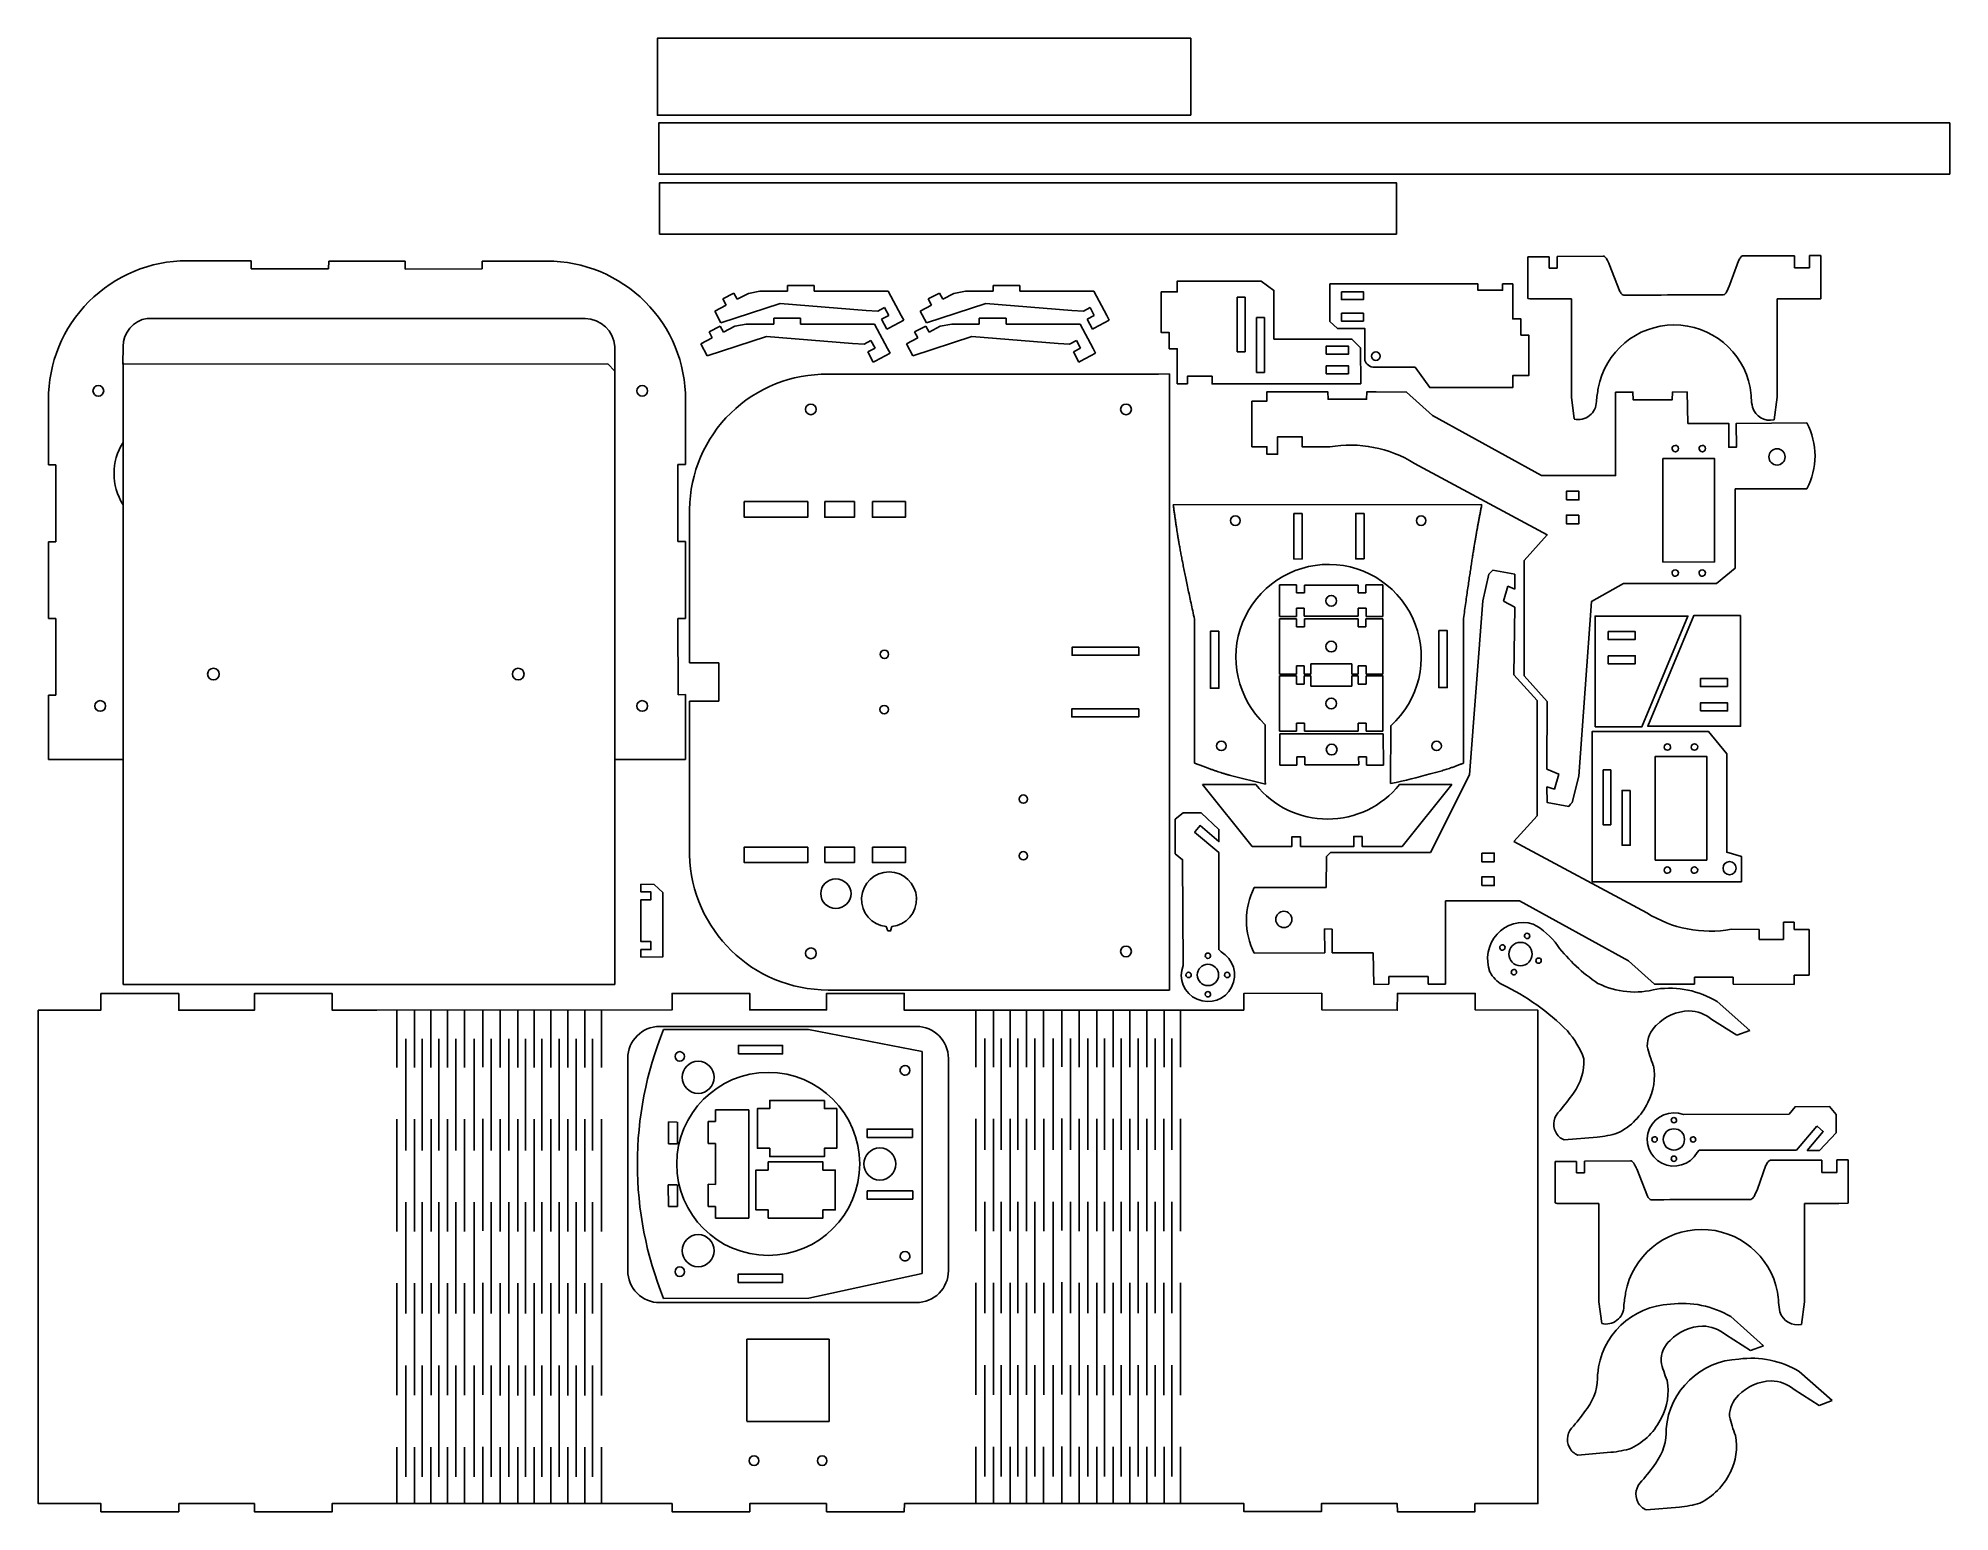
# Model space of a CAD drawing. Header units: millimetres. Extents: x 6 to 751, y -497 to 77.
import ezdxf

# ---------------------------------------------------------------- set-up
doc = ezdxf.new("R2010")
doc.units = ezdxf.units.MM
doc.layers.get('0').update_dxf_attribs({"linetype": 'CONTINUOUS'})

msp = doc.modelspace()

# ---------------------------------------------------------------- linework, layer by layer
for p, q in [((690.14, -12.1), (690.14, -7.32)), ((695.94, -7.21), (695.94, -12.1)), ((700.33, -7.21), (695.94, -7.21)), ((700.33, -24.1), (700.33, -7.21)), ((63.58, -9.28), (88.48, -9.26)), ((63.58, -9.45), (63.58, -9.46)), ((88.48, -9.26), (88.48, -12.49)), ((118.72, -12.49), (88.48, -12.49)), ((118.77, -9.45), (118.72, -12.49)), ((148.6, -9.45), (118.77, -9.45)), ((148.6, -12.5), (148.6, -9.45)), ((178.58, -12.45), (148.6, -12.5)), ((203.8, -9.39), (178.58, -9.38)), ((178.58, -9.38), (178.58, -9.45)), ((178.58, -9.45), (178.58, -12.45)), ((586.12, -7.78), (586.12, -23.97)), ((594.52, -7.78), (586.12, -7.78)), ((594.52, -12.18), (594.52, -7.78)), ((597.59, -12.18), (594.52, -12.18)), ((615.53, -7.5), (597.59, -7.64)), ((597.59, -7.64), (597.59, -12.18)), ((617.9, -10.67), (622.07, -21.28)), ((668.32, -9.27), (664.94, -18.57)), ((695.94, -12.1), (690.14, -12.1)), ((272.36, -24.18), (276.73, -21.91)), ((276.73, -21.91), (277.97, -24.31)), ((277.97, -24.31), (282.36, -22.02)), ((282.36, -22.02), (286.84, -21.13)), ((286.84, -21.13), (297.57, -21.13)), ((297.57, -21.13), (297.57, -18.9)), ((297.57, -18.9), (308.05, -18.9)), ((308.05, -18.9), (308.05, -21.13)), ((336.89, -21.13), (341.9, -30.62)), ((352.49, -24.18), (356.85, -21.91)), ((356.85, -21.91), (358.1, -24.31)), ((358.1, -24.31), (362.49, -22.02)), ((362.49, -22.02), (366.96, -21.13)), ((366.96, -21.13), (377.7, -21.13)), ((377.7, -18.9), (388.18, -18.9)), ((377.7, -21.13), (377.7, -18.9)), ((388.18, -18.9), (388.18, -21.13)), ((417.02, -21.13), (422.02, -30.62)), ((664.03, -20.74), (663.66, -21.42)), ((664.03, -20.74), (663.66, -21.42)), ((664.94, -18.57), (664.03, -20.74)), ((269.21, -28.87), (273.63, -26.57)), ((271.61, -33.48), (269.21, -28.87)), ((294.72, -25.94), (271.61, -33.48)), ((273.63, -26.57), (272.36, -24.18)), ((328.31, -28.72), (294.72, -25.94)), ((332.78, -28.94), (328.31, -28.72)), ((335.47, -27.53), (332.78, -28.94)), ((335.47, -27.53), (337.05, -30.57)), ((349.33, -28.87), (353.75, -26.57)), ((351.74, -33.48), (349.33, -28.87)), ((374.84, -25.94), (351.74, -33.48)), ((353.75, -26.57), (352.49, -24.18)), ((408.43, -28.72), (374.84, -25.94)), ((412.91, -28.94), (408.43, -28.72)), ((415.6, -27.53), (412.91, -28.94)), ((415.6, -27.53), (417.18, -30.57)), ((472.89, -23.45), (472.89, -44.81)), ((475.96, -23.45), (472.89, -23.45)), ((475.96, -44.81), (475.96, -23.45)), ((586.12, -23.97), (586.91, -24.11)), ((586.91, -24.11), (603.14, -24.11)), ((603.14, -24.11), (603.14, -62.5)), ((683.31, -24.11), (700.33, -24.1)), ((683.31, -62.5), (683.31, -24.11)), ((48.04, -31.74), (218.68, -31.84)), ((267.02, -37), (271.38, -34.73)), ((268.28, -39.39), (267.02, -37)), ((271.38, -34.73), (272.63, -37.13)), ((272.63, -37.13), (277.02, -34.84)), ((277.02, -34.84), (281.5, -33.95)), ((281.5, -33.95), (292.23, -33.95)), ((292.23, -31.72), (302.71, -31.72)), ((292.23, -33.95), (292.23, -31.72)), ((302.71, -31.72), (302.71, -33.95)), ((331.55, -33.95), (336.56, -43.44)), ((337.05, -30.57), (334.29, -32.01)), ((334.29, -32.01), (336.35, -35.97)), ((336.35, -35.97), (337.05, -35.58)), ((342.89, -32.5), (337.05, -35.58)), ((341.9, -30.62), (342.89, -32.5)), ((347.15, -37), (351.51, -34.73)), ((348.41, -39.39), (347.15, -37)), ((351.51, -34.73), (352.76, -37.13)), ((352.76, -37.13), (357.15, -34.84)), ((357.15, -34.84), (361.62, -33.95)), ((361.62, -33.95), (372.36, -33.95)), ((372.36, -33.95), (372.36, -31.72)), ((372.36, -31.72), (382.84, -31.72)), ((382.84, -31.72), (382.84, -33.95)), ((411.68, -33.95), (416.68, -43.44)), ((417.18, -30.57), (414.42, -32.01)), ((414.42, -32.01), (416.48, -35.97)), ((416.48, -35.97), (417.18, -35.58)), ((423.02, -32.5), (417.18, -35.58)), ((422.02, -30.62), (423.02, -32.5)), ((38.61, -42.73), (38.58, -49.57)), ((230.34, -49.57), (230.34, -42.73)), ((263.86, -41.69), (268.28, -39.39)), ((266.27, -46.3), (263.86, -41.69)), ((289.38, -38.76), (266.27, -46.3)), ((322.97, -41.54), (289.38, -38.76)), ((327.44, -41.76), (322.97, -41.54)), ((330.13, -40.35), (327.44, -41.76)), ((331.71, -43.39), (328.95, -44.83)), ((330.13, -40.35), (331.71, -43.39)), ((336.56, -43.44), (337.55, -45.32)), ((343.99, -41.69), (348.41, -39.39)), ((346.39, -46.3), (343.99, -41.69)), ((369.5, -38.76), (346.39, -46.3)), ((403.09, -41.54), (369.5, -38.76)), ((407.57, -41.76), (403.09, -41.54)), ((410.26, -40.35), (407.57, -41.76)), ((411.84, -43.39), (409.07, -44.83)), ((410.26, -40.35), (411.84, -43.39)), ((416.68, -43.44), (417.67, -45.32)), ((227.63, -49.43), (38.58, -49.57)), ((38.61, -80.09), (38.61, -49.01)), ((230.32, -52.3), (227.63, -49.43)), ((230.34, -49.57), (230.34, -203.61)), ((328.95, -44.83), (331.01, -48.79)), ((331.01, -48.79), (331.71, -48.4)), ((337.55, -45.32), (331.71, -48.4)), ((409.07, -44.83), (411.14, -48.79)), ((411.14, -48.79), (411.84, -48.4)), ((417.67, -45.32), (411.84, -48.4)), ((472.89, -44.81), (475.96, -44.81)), ((446.43, -53.42), (446.43, -293.45)), ((9.5, -63.54), (9.5, -88.86)), ((257.89, -88.74), (257.89, -63.54)), ((603.14, -62.5), (604.27, -70.96)), ((682.18, -71.32), (683.31, -62.5)), ((38.61, -80.09), (38.61, -104.36)), ((9.5, -88.86), (12.46, -88.86)), ((12.46, -88.86), (12.43, -118.79)), ((254.84, -118.68), (254.89, -88.74)), ((254.89, -88.74), (257.89, -88.74)), ((568.22, -104.31), (447.95, -104.47)), ((38.61, -203.61), (38.61, -104.36)), ((259.42, -106.2), (259.42, -166.03)), ((12.43, -118.79), (9.5, -118.79)), ((9.5, -118.79), (9.5, -148.68)), ((257.89, -118.68), (254.84, -118.68)), ((257.89, -148.68), (257.89, -118.68)), ((446.43, -128.57), (446.43, -128.57)), ((571.03, -131.46), (568.69, -141.81)), ((572.53, -129.9), (571.03, -131.46)), ((581.11, -131.5), (572.53, -129.9)), ((581.11, -137.3), (581.11, -131.5)), ((495.98, -135.6), (489.38, -135.6)), ((489.38, -135.6), (489.38, -147.97)), ((495.98, -138.71), (495.98, -135.6)), ((499.07, -138.71), (495.98, -138.71)), ((519.99, -135.7), (499.07, -135.7)), ((499.07, -135.7), (499.07, -138.71)), ((519.99, -138.71), (519.99, -135.7)), ((523.08, -138.71), (519.99, -138.71)), ((529.68, -135.6), (523.08, -135.6)), ((523.08, -135.6), (523.08, -138.71)), ((529.7, -147.93), (529.68, -135.6)), ((576.72, -142.01), (578.39, -136.16)), ((578.39, -136.16), (581.11, -137.3)), ((9.5, -148.68), (12.43, -148.68)), ((12.43, -148.68), (12.45, -178.59)), ((254.92, -178.46), (254.9, -148.68)), ((254.9, -148.68), (257.89, -148.68)), ((456.22, -148.97), (456.22, -205.06)), ((489.34, -147.9), (495.95, -147.9)), ((495.98, -148.88), (489.38, -148.88)), ((489.38, -148.88), (489.38, -170.44)), ((495.95, -147.9), (495.95, -144.63)), ((495.95, -144.63), (499.03, -144.63)), ((495.98, -151.94), (495.98, -148.88)), ((499.03, -144.63), (499.03, -147.8)), ((499.03, -147.8), (520.07, -147.8)), ((519.99, -148.88), (499.07, -148.88)), ((499.07, -148.88), (499.07, -151.94)), ((519.99, -151.94), (519.99, -148.88)), ((520.07, -147.8), (520.02, -144.63)), ((520.02, -144.63), (523.11, -144.63)), ((529.68, -148.88), (523.08, -148.88)), ((523.08, -148.88), (523.08, -151.94)), ((523.11, -144.63), (523.11, -147.9)), ((523.11, -147.9), (529.7, -147.93)), ((529.7, -170.44), (529.68, -148.88)), ((561.08, -148.73), (561.08, -205.06)), ((568.69, -141.81), (563.45, -209.68)), ((581.11, -144.27), (576.72, -142.01)), ((580.76, -170.63), (581.11, -144.27)), ((499.07, -151.94), (495.98, -151.94)), ((523.08, -151.94), (519.99, -151.94)), ((446.43, -157.79), (446.43, -157.82)), ((259.42, -166.03), (260.93, -166.03)), ((260.93, -166.03), (270.79, -166.03)), ((270.79, -166.03), (270.79, -166.59)), ((270.79, -166.59), (270.79, -180.49)), ((489.34, -170.44), (495.94, -170.44)), ((495.96, -171.06), (489.38, -171.06)), ((489.38, -171.06), (489.39, -192.63)), ((495.94, -170.44), (495.94, -167.19)), ((495.94, -167.19), (499.03, -167.19)), ((495.96, -174.31), (495.96, -171.06)), ((501.52, -171.06), (499.01, -171.06)), ((499.01, -171.06), (499.05, -174.31)), ((499.03, -167.19), (499.03, -170.44)), ((499.03, -170.44), (501.52, -170.44)), ((501.52, -170.44), (501.52, -166.44)), ((501.52, -166.44), (517.55, -166.44)), ((501.52, -175.07), (501.52, -171.06)), ((517.55, -166.44), (517.55, -170.44)), ((517.55, -170.44), (520.07, -170.44)), ((520.04, -171.06), (517.55, -171.06)), ((517.55, -171.06), (517.55, -175.07)), ((520.07, -170.44), (520.02, -167.19)), ((520.02, -167.19), (523.11, -167.19)), ((520.04, -174.31), (520.04, -171.06)), ((523.11, -167.19), (523.11, -170.44)), ((523.11, -170.44), (529.7, -170.44)), ((529.73, -171.06), (523.13, -171.06)), ((523.13, -171.06), (523.13, -174.31)), ((529.7, -192.63), (529.7, -171.06)), ((589.77, -180.65), (580.76, -170.63)), ((12.45, -178.59), (9.5, -178.61)), ((9.5, -178.61), (9.5, -203.61)), ((257.89, -178.39), (254.92, -178.46)), ((257.89, -203.61), (257.89, -178.39)), ((499.05, -174.31), (495.96, -174.31)), ((517.55, -175.07), (501.52, -175.07)), ((523.13, -174.31), (520.04, -174.31)), ((259.42, -180.92), (259.42, -240.84)), ((260.93, -180.92), (259.42, -180.92)), ((270.79, -180.92), (260.93, -180.92)), ((270.79, -180.49), (270.79, -180.92)), ((589.77, -225.57), (589.77, -180.65)), ((446.43, -187), (446.43, -187)), ((489.39, -192.63), (496, -192.63)), ((529.84, -193.62), (489.54, -193.62)), ((489.54, -193.62), (489.54, -205.93)), ((496, -192.63), (496, -189.56)), ((496, -189.56), (499.08, -189.56)), ((499.08, -189.56), (499.08, -192.63)), ((499.08, -192.63), (520.01, -192.63)), ((520.01, -192.63), (520.01, -189.56)), ((520.01, -189.56), (523.1, -189.56)), ((523.1, -189.56), (523.1, -192.63)), ((523.1, -192.63), (529.7, -192.63)), ((529.86, -205.9), (529.84, -193.62)), ((532.75, -190.38), (532.58, -213.07)), ((9.5, -203.61), (38.61, -203.61)), ((38.61, -203.58), (38.61, -291.33)), ((230.32, -291.33), (230.32, -203.58)), ((230.34, -203.61), (257.89, -203.61)), ((489.5, -205.87), (496.1, -205.87)), ((496.1, -205.87), (496.1, -202.6)), ((496.1, -202.6), (499.19, -202.6)), ((499.19, -202.6), (499.19, -205.77)), ((499.19, -205.77), (520.23, -205.77)), ((520.23, -205.77), (520.18, -202.6)), ((520.18, -202.6), (523.27, -202.6)), ((523.27, -202.6), (523.27, -205.87)), ((523.27, -205.87), (529.86, -205.9)), ((470.33, -209.89), (483.85, -213.25)), ((563.45, -209.68), (548.2, -239.91)), ((446.43, -216.15), (446.43, -216.22)), ((580.72, -235.58), (589.77, -225.57)), ((632.5, -263.44), (580.72, -235.58)), ((507.63, -241.51), (507.6, -253.52)), ((509.19, -239.91), (507.63, -241.51)), ((548.2, -239.91), (509.19, -239.91)), ((568.19, -243.53), (568.33, -243.53)), ((347.38, -258.03), (347.38, -258.03)), ((507.6, -253.52), (479.55, -253.54)), ((554.09, -291.2), (554.06, -258.7)), ((554.06, -258.7), (573.14, -258.7)), ((573.14, -258.7), (582.91, -258.7)), ((582.91, -258.7), (625.4, -282.12)), ((689.95, -267.04), (685.86, -267.04)), ((685.86, -267.04), (685.86, -273.81)), ((689.95, -269.97), (689.95, -267.04)), ((507.01, -279.04), (506.97, -269.73)), ((506.97, -269.73), (509.96, -269.75)), ((509.96, -269.75), (509.96, -279.04)), ((676.28, -269.91), (665.49, -269.86)), ((676.28, -273.81), (676.28, -269.91)), ((685.86, -273.81), (676.28, -273.81)), ((695.79, -269.97), (689.95, -269.97)), ((695.79, -287.67), (695.79, -269.97)), ((479.55, -279.19), (507.01, -279.04)), ((509.96, -279.04), (525.85, -279.04)), ((525.85, -279.04), (526.17, -291.31)), ((625.4, -282.12), (635.54, -291.23)), ((531.94, -291.27), (532.01, -288.27)), ((532.01, -288.27), (547.28, -288.27)), ((547.28, -288.27), (547.32, -291.28)), ((651.07, -291.3), (651.12, -288.47)), ((651.12, -288.47), (666.16, -288.47)), ((666.16, -288.47), (666.18, -291.29)), ((689.95, -287.71), (695.79, -287.67)), ((689.95, -291.4), (689.95, -287.71)), ((38.61, -291.33), (230.32, -291.33)), ((313.4, -293.52), (446.43, -293.52)), ((446.43, -293.52), (446.43, -293.45)), ((526.17, -291.31), (531.94, -291.27)), ((547.32, -291.28), (554.09, -291.2)), ((635.54, -291.23), (651.07, -291.3)), ((659.94, -297.97), (672.73, -309.3)), ((666.18, -291.29), (689.95, -291.4)), ((145.31, -301.57), (145.31, -323.68)), ((152.18, -301.57), (152.18, -323.68)), ((158.62, -301.57), (158.62, -323.68)), ((165.07, -301.57), (165.07, -323.68)), ((171.73, -301.57), (171.73, -323.68)), ((178.85, -301.48), (178.85, -323.6)), ((185.57, -301.58), (185.57, -323.7)), ((192.44, -301.58), (192.44, -323.7)), ((198.89, -301.58), (198.89, -323.7)), ((205.33, -301.58), (205.33, -323.7)), ((211.99, -301.58), (211.99, -323.7)), ((218.65, -301.58), (218.65, -323.7)), ((225.1, -301.58), (225.1, -323.7)), ((371.02, -301.42), (371.02, -323.54)), ((377.89, -301.42), (377.89, -323.54)), ((384.34, -301.42), (384.34, -323.54)), ((390.78, -301.42), (390.78, -323.54)), ((397.44, -301.42), (397.44, -323.54)), ((404.57, -301.34), (404.57, -323.45)), ((411.28, -301.44), (411.28, -323.55)), ((418.15, -301.44), (418.15, -323.55)), ((424.6, -301.44), (424.6, -323.55)), ((431.04, -301.44), (431.04, -323.55)), ((437.7, -301.44), (437.7, -323.55)), ((444.36, -301.44), (444.36, -323.55)), ((450.81, -301.44), (450.81, -323.55)), ((657.88, -304.95), (667.66, -311.18)), ((148.77, -312.59), (148.77, -356.01)), ((155.21, -312.59), (155.21, -356.01)), ((161.65, -312.59), (161.65, -356.01)), ((168.3, -312.59), (168.3, -356.01)), ((175.42, -312.59), (175.42, -356.01)), ((182.13, -312.59), (182.13, -356.01)), ((189, -312.59), (189, -356.01)), ((195.44, -312.59), (195.44, -356.01)), ((201.88, -312.59), (201.88, -356.01)), ((208.54, -312.59), (208.54, -356.01)), ((215.19, -312.59), (215.19, -356.01)), ((221.63, -312.59), (221.63, -356.01)), ((247.78, -307.74), (347.86, -307.74)), ((249.3, -308.88), (305.82, -308.96)), ((305.82, -308.96), (350.05, -317.51)), ((374.48, -312.44), (374.48, -355.86)), ((380.92, -312.44), (380.92, -355.86)), ((387.36, -312.44), (387.36, -355.86)), ((394.02, -312.44), (394.02, -355.86)), ((401.14, -312.44), (401.14, -355.86)), ((407.85, -312.44), (407.85, -355.86)), ((414.71, -312.44), (414.71, -355.86)), ((421.15, -312.44), (421.15, -355.86)), ((427.59, -312.44), (427.59, -355.86)), ((434.25, -312.44), (434.25, -355.86)), ((440.9, -312.44), (440.9, -355.86)), ((447.34, -312.44), (447.34, -355.86)), ((667.66, -311.18), (672.73, -309.3)), ((235.35, -402.93), (235.35, -320.21)), ((350.05, -317.51), (350.1, -403.49)), ((360.3, -320.21), (360.3, -402.93)), ((269.53, -344.73), (269.53, -340.21)), ((282.46, -340.22), (282.46, -382.46)), ((145.33, -343.87), (145.33, -387.6)), ((152.2, -343.87), (152.2, -387.6)), ((158.64, -343.87), (158.64, -387.6)), ((165.08, -343.87), (165.08, -387.6)), ((171.74, -343.87), (171.74, -387.6)), ((178.86, -343.7), (178.86, -387.43)), ((185.57, -343.9), (185.57, -387.63)), ((192.44, -343.9), (192.44, -387.63)), ((198.88, -343.9), (198.88, -387.63)), ((205.32, -343.9), (205.32, -387.63)), ((211.97, -343.9), (211.97, -387.63)), ((218.63, -343.9), (218.63, -387.63)), ((225.07, -343.9), (225.07, -387.63)), ((251.22, -353.41), (251.23, -344.96)), ((251.23, -344.96), (254.65, -344.97)), ((254.73, -353.44), (254.73, -344.97)), ((266.66, -353.31), (266.66, -344.74)), ((371.05, -343.73), (371.05, -387.46)), ((377.92, -343.73), (377.92, -387.46)), ((384.36, -343.73), (384.36, -387.46)), ((390.8, -343.73), (390.8, -387.46)), ((397.45, -343.73), (397.45, -387.46)), ((404.57, -343.56), (404.57, -387.29)), ((411.28, -343.76), (411.28, -387.49)), ((418.15, -343.76), (418.15, -387.49)), ((424.59, -343.76), (424.59, -387.49)), ((431.03, -343.76), (431.03, -387.49)), ((437.68, -343.76), (437.68, -387.49)), ((444.34, -343.76), (444.34, -387.49)), ((450.78, -343.76), (450.78, -387.49)), ((254.73, -353.44), (251.22, -353.41)), ((269.53, -353.34), (266.66, -353.31)), ((269.53, -361.31), (269.53, -353.34)), ((600.32, -351.94), (613.19, -350.84)), ((269.53, -369.28), (269.53, -361.31)), ((605.2, -360.34), (596.81, -360.34)), ((596.81, -360.34), (596.81, -376.53)), ((605.2, -364.73), (605.2, -360.34)), ((608.27, -364.73), (605.2, -364.73)), ((626.21, -360.06), (608.27, -360.2)), ((608.27, -360.2), (608.27, -364.73)), ((628.59, -363.22), (632.76, -373.84)), ((679, -361.83), (675.63, -371.13)), ((700.82, -364.66), (700.82, -359.87)), ((706.63, -364.66), (700.82, -364.66)), ((711.01, -359.77), (706.63, -359.77)), ((706.63, -359.77), (706.63, -364.66)), ((711.01, -376.66), (711.01, -359.77)), ((251.15, -377.86), (251.14, -369.41)), ((251.14, -369.41), (254.55, -369.44)), ((254.67, -377.84), (254.67, -369.44)), ((266.66, -377.93), (266.66, -369.25)), ((266.66, -369.25), (269.53, -369.28)), ((675.63, -371.13), (674.71, -373.3)), ((148.77, -376.21), (148.77, -419.63)), ((155.21, -376.21), (155.21, -419.63)), ((161.65, -376.21), (161.65, -419.63)), ((168.3, -376.21), (168.3, -419.63)), ((175.42, -376.21), (175.42, -419.63)), ((182.13, -376.21), (182.13, -419.63)), ((189, -376.21), (189, -419.63)), ((195.44, -376.21), (195.44, -419.63)), ((201.88, -376.21), (201.88, -419.63)), ((208.54, -376.21), (208.54, -419.63)), ((215.19, -376.21), (215.19, -419.63)), ((221.63, -376.21), (221.63, -419.63)), ((254.67, -377.84), (251.15, -377.86)), ((269.53, -382.44), (269.53, -377.92)), ((374.48, -376.06), (374.48, -419.48)), ((380.92, -376.06), (380.92, -419.48)), ((387.36, -376.06), (387.36, -419.48)), ((394.02, -376.06), (394.02, -419.48)), ((401.14, -376.06), (401.14, -419.48)), ((407.85, -376.06), (407.85, -419.48)), ((414.71, -376.06), (414.71, -419.48)), ((421.15, -376.06), (421.15, -419.48)), ((427.59, -376.06), (427.59, -419.48)), ((434.25, -376.06), (434.25, -419.48)), ((440.9, -376.06), (440.9, -419.48)), ((447.34, -376.06), (447.34, -419.48)), ((596.81, -376.53), (597.6, -376.67)), ((597.6, -376.67), (613.82, -376.67)), ((613.82, -376.67), (613.82, -415.06)), ((674.71, -373.3), (674.35, -373.98)), ((674.71, -373.3), (674.35, -373.98)), ((693.99, -376.67), (707.41, -376.67)), ((693.99, -415.06), (693.99, -376.67)), ((693.99, -376.67), (707.41, -376.67)), ((707.41, -376.67), (711.01, -376.66)), ((707.41, -376.67), (711.01, -376.66)), ((145.33, -407.75), (145.33, -451.48)), ((152.2, -407.75), (152.2, -451.48)), ((158.64, -407.75), (158.64, -451.48)), ((165.08, -407.75), (165.08, -451.48)), ((171.74, -407.75), (171.74, -451.48)), ((178.86, -407.59), (178.86, -451.32)), ((185.57, -407.78), (185.57, -451.51)), ((192.44, -407.78), (192.44, -451.51)), ((198.88, -407.78), (198.88, -451.51)), ((205.32, -407.78), (205.32, -451.51)), ((211.97, -407.78), (211.97, -451.51)), ((218.63, -407.78), (218.63, -451.51)), ((225.07, -407.78), (225.07, -451.51)), ((350.13, -404), (305.97, -413.67)), ((350.13, -403.52), (350.13, -404)), ((371.05, -407.61), (371.05, -451.34)), ((377.92, -407.61), (377.92, -451.34)), ((384.36, -407.61), (384.36, -451.34)), ((390.8, -407.61), (390.8, -451.34)), ((397.45, -407.61), (397.45, -451.34)), ((404.57, -407.44), (404.57, -451.17)), ((411.28, -407.64), (411.28, -451.37)), ((418.15, -407.64), (418.15, -451.37)), ((424.59, -407.64), (424.59, -451.37)), ((431.03, -407.64), (431.03, -451.37)), ((437.68, -407.64), (437.68, -451.37)), ((444.34, -407.64), (444.34, -451.37)), ((450.78, -407.64), (450.78, -451.37)), ((347.86, -415.33), (247.78, -415.33)), ((305.97, -413.67), (249.3, -413.74)), ((613.82, -415.06), (614.95, -423.52)), ((692.86, -423.88), (693.99, -415.06)), ((665.28, -420.83), (678.07, -432.16)), ((281.79, -429.56), (313.84, -429.56)), ((281.79, -461.61), (281.79, -429.56)), ((313.85, -429.6), (313.85, -461.65)), ((663.22, -427.82), (673, -434.04)), ((673, -434.04), (678.07, -432.16)), ((148.77, -439.85), (148.77, -483.27)), ((155.21, -439.85), (155.21, -483.27)), ((161.65, -439.85), (161.65, -483.27)), ((168.3, -439.85), (168.3, -483.27)), ((175.42, -439.85), (175.42, -483.27)), ((182.13, -439.85), (182.13, -483.27)), ((189, -439.85), (189, -483.27)), ((195.44, -439.85), (195.44, -483.27)), ((201.88, -439.85), (201.88, -483.27)), ((208.54, -439.85), (208.54, -483.27)), ((215.19, -439.85), (215.19, -483.27)), ((221.63, -439.85), (221.63, -483.27)), ((374.48, -439.71), (374.48, -483.12)), ((380.92, -439.71), (380.92, -483.12)), ((387.36, -439.71), (387.36, -483.12)), ((394.02, -439.71), (394.02, -483.12)), ((401.14, -439.71), (401.14, -483.12)), ((407.85, -439.71), (407.85, -483.12)), ((414.71, -439.71), (414.71, -483.12)), ((421.15, -439.71), (421.15, -483.12)), ((427.59, -439.71), (427.59, -483.12)), ((434.25, -439.71), (434.25, -483.12)), ((440.9, -439.71), (440.9, -483.12)), ((447.34, -439.71), (447.34, -483.12)), ((691.99, -442.19), (704.78, -453.53)), ((689.93, -449.18), (699.71, -455.41)), ((699.71, -455.41), (704.78, -453.53)), ((313.85, -461.65), (281.8, -461.65)), ((145.31, -471.67), (145.31, -493.78)), ((152.18, -471.67), (152.18, -493.78)), ((158.62, -471.67), (158.62, -493.78)), ((165.07, -471.67), (165.07, -493.78)), ((171.73, -471.67), (171.73, -493.78)), ((178.85, -471.58), (178.85, -493.7)), ((185.57, -471.68), (185.57, -493.8)), ((192.44, -471.68), (192.44, -493.8)), ((198.89, -471.68), (198.89, -493.8)), ((205.33, -471.68), (205.33, -493.8)), ((211.99, -471.68), (211.99, -493.8)), ((218.65, -471.68), (218.65, -493.8)), ((225.1, -471.68), (225.1, -493.8)), ((371.02, -471.52), (371.02, -493.64)), ((377.89, -471.52), (377.89, -493.64)), ((384.34, -471.52), (384.34, -493.64)), ((390.78, -471.52), (390.78, -493.64)), ((397.44, -471.52), (397.44, -493.64)), ((404.57, -471.44), (404.57, -493.56)), ((411.28, -471.54), (411.28, -493.65)), ((418.15, -471.54), (418.15, -493.65)), ((424.6, -471.54), (424.6, -493.65)), ((431.04, -471.54), (431.04, -493.65)), ((437.7, -471.54), (437.7, -493.65)), ((444.36, -471.54), (444.36, -493.65)), ((450.81, -471.54), (450.81, -493.65)), ((605.66, -474.8), (618.53, -473.7)), ((632.37, -496.17), (645.24, -495.07))]:
    msp.add_line(p, q)
for points in [[(454.77, 47.44), (246.89, 47.44), (246.89, 77.44), (454.77, 77.44)], [(750.63, 24.41), (247.42, 24.41), (247.42, 44.41), (750.63, 44.41)], [(534.96, 1.14), (247.73, 1.14), (247.73, 21.14), (534.96, 21.14)], [(449.54, -57.21), (449.54, -43.57), (446.38, -43.57), (446.38, -37.25), (443.31, -37.25), (443.31, -21.46), (449.54, -21.46), (449.54, -17.24), (482.2, -17.24), (487.2, -20.82), (487.2, -39.79), (517.63, -39.79), (520.95, -43.27), (521.02, -57.25), (463.1, -57.29), (463.1, -54.28), (453.5, -54.28), (453.5, -57.21)], [(513.49, -21.39), (522.11, -21.39), (522.11, -24.44), (513.49, -24.44)], [(513.52, -29.76), (522.11, -29.76), (522.11, -32.81), (513.52, -32.81)], [(483.51, -31.42), (483.51, -52.79), (480.44, -52.79), (480.44, -31.42)], [(507.56, -45.64), (516.32, -45.64), (516.32, -42.59), (507.56, -42.59)], [(516.32, -53.31), (507.6, -53.31), (507.6, -50.26), (516.32, -50.26)], [(638.74, -86.32), (638.74, -126.69), (658.88, -126.7), (658.88, -86.32)], [(280.73, -103.17), (305.52, -103.17), (305.52, -109.24), (280.73, -109.24)], [(312.1, -103.17), (323.67, -103.17), (323.67, -109.24), (312.1, -109.24)], [(330.72, -103.17), (343.54, -103.17), (343.54, -109.24), (330.72, -109.24)], [(601.18, -102.48), (601.18, -99.11), (606.09, -99.11), (606.09, -102.48)], [(498.21, -107.8), (498.21, -125.5), (494.97, -125.53), (494.97, -107.8)], [(522.31, -107.73), (522.31, -125.44), (519.07, -125.47), (519.07, -107.73)], [(606.09, -108.41), (601.18, -108.41), (601.18, -111.77), (606.09, -111.77)], [(612.36, -190.88), (612.36, -147.77), (648.58, -147.77), (630.63, -190.88)], [(669.09, -147.61), (669.09, -190.73), (632.94, -190.73), (650.82, -147.61)], [(465.76, -153.66), (462.45, -153.66), (462.45, -175.93), (465.76, -175.93)], [(551.43, -153.41), (551.43, -175.67), (554.74, -175.67), (554.74, -153.41)], [(617.43, -153.79), (628.01, -153.79), (628.01, -156.89), (617.43, -156.89)], [(434.57, -159.84), (408.56, -159.84), (408.52, -163.07), (434.57, -163.07)], [(617.43, -163.25), (628.01, -163.25), (628.01, -166.36), (617.43, -166.36)], [(664.01, -175.25), (653.43, -175.25), (653.43, -172.14), (664.01, -172.14)], [(434.48, -183.87), (408.46, -183.87), (408.42, -187.1), (434.48, -187.1)], [(653.43, -184.71), (653.43, -181.6), (664.01, -181.6), (664.01, -184.71)], [(611.19, -251.33), (611.19, -192.8), (656.65, -192.8), (663.69, -201.42), (663.69, -239.82), (669.41, -241.45), (669.41, -251.33)], [(615.47, -207.75), (618.51, -207.75), (618.51, -229.11), (615.47, -229.11)], [(655.99, -242.88), (655.99, -202.52), (635.84, -202.5), (635.84, -242.88)], [(626.06, -215.72), (626.06, -237.09), (622.9, -237.09), (622.9, -215.72)], [(305.52, -237.81), (305.52, -243.88), (280.73, -243.88), (280.73, -237.81)], [(312.1, -243.88), (312.1, -237.81), (323.67, -237.81), (323.67, -243.88)], [(330.72, -237.81), (343.54, -237.81), (343.54, -243.88), (330.72, -243.88)], [(568.19, -240.17), (573.1, -240.17), (573.1, -243.54), (568.19, -243.54)], [(245.66, -252.37), (240.44, -252.32), (240.44, -255.26), (244.34, -255.26), (244.34, -258.36), (240.44, -258.36), (240.44, -274.66), (244.34, -274.66), (244.34, -277.76), (240.44, -277.76), (240.44, -280.69), (248.98, -280.61), (248.98, -255.56)], [(568.19, -252.83), (573.1, -252.83), (573.1, -249.47), (568.19, -249.47)], [(475.49, -301.4), (450.29, -301.4), (343.13, -301.4), (343.13, -294.84), (312.81, -294.84), (312.81, -301.28), (282.9, -301.28), (282.9, -294.86), (252.58, -294.86), (252.58, -301.28), (137.53, -301.39), (120.17, -301.39), (120.16, -294.88), (89.83, -294.88), (89.78, -301.39), (60.3, -301.39), (60.33, -294.9), (29.95, -294.9), (29.92, -301.39), (5.54, -301.39), (5.54, -493.66), (29.97, -493.7), (30, -496.86), (60.33, -496.86), (60.35, -493.7), (89.83, -493.7), (89.83, -496.87), (120.16, -496.87), (120.11, -493.7), (186.86, -493.7), (252.58, -493.7), (252.58, -496.85), (282.9, -496.85), (282.91, -493.7), (312.79, -493.7), (312.81, -496.87), (343.13, -496.87), (343.18, -493.7), (367.98, -493.7), (452.33, -493.7), (475.49, -493.7), (475.5, -496.82), (505.72, -496.82), (505.72, -493.7), (535.3, -493.7), (535.33, -496.84), (565.55, -496.84), (565.53, -493.7), (590.07, -493.7), (590.11, -301.43), (565.65, -301.28), (565.65, -294.82), (535.33, -294.82), (535.3, -301.4), (505.82, -301.23), (505.82, -294.78), (475.49, -294.83)], [(278.45, -318.41), (295.65, -318.41), (295.65, -315.09), (278.45, -315.09)], [(311.97, -336.52), (290.66, -336.52), (290.66, -339.73), (285.85, -339.73), (285.85, -355.22), (290.66, -355.22), (290.66, -358.42), (311.97, -358.42), (311.97, -355.22), (316.78, -355.22), (316.78, -339.73), (311.97, -339.73)], [(346.33, -350.98), (328.62, -350.98), (328.6, -347.74), (346.33, -347.74)], [(290.09, -363.72), (285.29, -363.72), (285.29, -379.21), (290.09, -379.21), (290.09, -382.41), (311.41, -382.41), (311.41, -379.21), (316.22, -379.21), (316.22, -363.72), (311.41, -363.72), (311.41, -360.51), (290.09, -360.51)], [(346.4, -375.08), (328.69, -375.08), (328.66, -371.84), (346.4, -371.84)], [(278.42, -407.53), (295.62, -407.53), (295.62, -404.22), (278.42, -404.22)]]:
    msp.add_lwpolyline(points, close=True)
for points in [[(542.24, -50.77), (526.31, -50.77, -0.320646), (522.6, -48.11), (522.6, -35.63), (512, -35.63), (509.03, -33), (509.03, -18.29), (566.73, -18.3), (566.73, -20.76), (576.33, -20.76), (576.33, -18.31), (580.28, -18.31), (580.28, -31.93), (583.45, -31.93), (583.45, -38.26), (586.51, -38.26), (586.51, -54.05), (580.28, -54.05), (580.28, -58.7), (547.96, -58.69)], [(593.54, -207.41), (593.75, -181.09), (584.74, -171.07), (584.74, -126.15), (593.76, -116.14), (541.94, -88.27, 0.184877), (508.95, -81.85), (498.16, -81.8), (498.15, -77.91), (488.64, -77.91), (488.61, -84.68), (484.49, -84.68), (484.49, -81.75), (478.65, -81.75), (478.65, -64.05), (484.49, -64.01), (484.49, -60.31), (508.26, -60.42), (508.29, -63.25), (523.32, -63.24), (523.37, -60.41), (526.99, -60.41), (538.9, -60.48), (549.05, -69.59), (591.53, -93.01), (601.3, -93.01), (620.38, -93.01), (620.35, -60.51), (627.12, -60.44), (627.16, -63.45), (642.43, -63.45), (642.5, -60.45), (648.27, -60.4), (648.59, -72.67), (664.48, -72.68), (664.48, -81.97), (667.47, -81.99), (667.43, -72.68), (694.89, -72.52, -0.252259), (694.89, -98.17), (667.04, -98.2), (666.96, -129.15), (659.72, -135.13), (623.4, -135.13), (610.99, -142.03), (605.99, -210.16), (603.49, -220.42), (602.85, -221.13), (602.1, -221.97), (593.67, -220.43), (593.62, -214.39), (596.53, -215.22), (598.2, -209.37)], [(459.38, -213.48), (480.11, -213.48, 0.478507), (536.12, -213.48), (556.53, -213.48), (537.17, -237.57), (521.54, -237.57), (521.55, -233.7), (518.34, -233.67), (518.36, -237.57), (497.57, -237.57), (497.54, -233.78), (494.18, -233.78), (494.18, -237.57), (478.73, -237.57)], [(458.84, -224.41), (451.79, -224.43), (448.66, -226.98), (448.71, -240.38), (451.62, -242.74), (451.79, -283.9, 2.185878), (466.59, -278.64), (465.67, -277.77), (465.67, -239.92), (456.25, -231.98), (456.46, -231.73), (458.4, -229.43), (465.75, -235.64), (465.75, -230.91)], [(336.64, -270.5), (336.09, -268.82, -19.487725), (338.28, -268.82), (337.77, -270.5)], [(698.77, -346.55), (699.01, -346.76), (701.32, -348.7), (695.1, -356.05), (699.84, -356.05), (706.34, -349.14), (706.32, -342.09), (703.76, -338.96), (690.36, -339.01), (688.01, -341.92), (646.85, -342.09, 2.185878), (652.11, -356.89), (652.97, -355.98), (690.83, -355.98)]]:
    msp.add_lwpolyline(points, format="xyb", close=True)
for centre, radius in [((526.94, -46.44), 1.67), ((509.54, -159.66), 2.09), ((583.32, -279.5), 4.56), ((461.47, -287.65), 4.16), ((255.61, -319.4), 1.86), ((290.09, -361.31), 35.66), ((643.09, -351.77), 4.16)]:
    msp.add_circle(centre, radius)
for centre, radius, start, end in [((670.27, -8.65), 1.36, 99.63128, 146.16018), ((63.62, -63.41), 54.12, 90.04148, 180.14184), ((203.87, -63.41), 54.01, -0.14146, 90.07525), ((615.53, -8.32), 0.818, 53.69821, 90.45409), ((613.33, -10.91), 4.23, 30.43875, 50.42424), ((601.07, -17.8), 18.28, 22.96206, 29.57983), ((674.49, -12.01), 6.75, 142.42907, 156.08513), ((626.31, -18.97), 4.82, 208.58448, 225.15504), ((662.15, -21.26), 1.33, 279.58046, 323.45055), ((660.7, -19.82), 3.37, 318.47025, 331.65405), ((660.72, -19.84), 3.34, 325.52896, 331.65405), ((623.72, -21.54), 1.18, 226.47832, 264.47122), ((49.79, -42.78), 11.18, 99.00285, 179.74834), ((218.64, -43.57), 11.72, 4.08482, 89.79431), ((643.25, -64.43), 30.13, 10.94561, 169.54377), ((312.6, -106.69), 53.18, 89.1425, 179.47091), ((681.87, -71.19), 69.34, 169.84103, 174.19304), ((633.36, -64.7), 39.92, 2.79283, 8.62949), ((605.9, -64.17), 6.99, 256.462, 359.95885), ((689.8, -62.2), 16.58, 181.92194, 194.62719), ((680.69, -64.21), 7.27, 197.43225, 281.81177), ((57.66, -92.22), 22.58, 147.49778, 212.50222), ((508.49, -163.76), 36.12, -47.80008, 226.81618), ((313.4, -239.53), 53.99, 181.38602, 270), ((504.82, -266.37), 28.34, 153.08739, 206.91261), ((584.22, -280.6), 13.38, 72.47213, 138.73228), ((576.71, -290.34), 25.29, 33.91379, 62.84406), ((657.38, -223.56), 47.01, 238.0412, 279.93875), ((584.91, -281.41), 14.44, 138.13119, 200.86426), ((650.33, -235.54), 66.53, 217.70626, 236.35774), ((581.35, -281.5), 11.13, 206.9561, 242.31045), ((536.09, -374.5), 92.3, 44.7951, 64.25702), ((627.85, -262.04), 32.26, 243.54961, 285.39538), ((641.27, -329.25), 36.43, 59.16977, 97.66574), ((649.62, -320.34), 18.71, 92.00926, 135.57196), ((648.66, -316.12), 14.48, 50.45279, 88.80686), ((247.78, -320.17), 12.44, 90, 180), ((378.74, -361.31), 139.66, 157.94862, 202.05139), ((347.86, -320.17), 12.44, 0, 90), ((576.52, -331.75), 33.53, 19.9513, 41.64924), ((643.62, -315.25), 10.88, 132.60889, 180.98797), ((586.99, -321.19), 21.07, -36.40077, 2.40305), ((686.04, -302.86), 54.76, 193.27709, 201.47952), ((343.4, -324.83), 1.86, 89.99977, 179.99996), ((343.4, -324.83), 1.86, 179.99996, 270.00023), ((343.4, -324.83), 1.86, 0.00004, 89.99977), ((343.4, -324.83), 1.86, -89.99977, 0.00004), ((613.44, -327.12), 22.05, -27.80846, 10.99124), ((517.63, -272.42), 105.87, 319.90181, 324.62862), ((603.05, -345.74), 6.79, 130.81573, 207.81542), ((609.85, -326.27), 25.63, 296.30673, 334.26091), ((602.43, -346.36), 5.96, 205.34836, 249.28995), ((610.04, -313.91), 37.06, 274.87381, 287.54468), ((626.22, -360.88), 0.818, 53.69821, 90.45409), ((624.01, -363.47), 4.23, 30.43875, 50.42424), ((611.75, -370.36), 18.28, 22.96206, 29.57983), ((685.18, -364.57), 6.75, 142.42907, 156.08513), ((685.18, -364.57), 6.75, 142.42907, 156.08513), ((680.95, -361.21), 1.36, 99.63128, 146.16018), ((680.95, -361.21), 1.36, 99.63128, 146.16018), ((636.99, -371.53), 4.82, 208.58448, 225.15504), ((634.4, -374.09), 1.18, 226.47832, 264.47122), ((672.83, -373.82), 1.33, 279.58046, 323.45055), ((672.83, -373.82), 1.33, 279.58046, 323.45055), ((671.38, -372.38), 3.37, 318.47025, 331.65405), ((671.38, -372.38), 3.37, 318.47025, 331.65405), ((653.93, -416.99), 30.13, 10.94561, 169.54377), ((343.4, -397.27), 1.86, 89.99976, 179.9997), ((343.4, -397.27), 1.86, 179.9997, 270.00024), ((343.4, -397.27), 1.86, 0.0003, 89.99976), ((343.4, -397.27), 1.86, -89.99976, 0.0003), ((247.79, -402.92), 12.45, 179.84721, 270), ((347.91, -402.93), 12.4, -90.2322, 0), ((642.88, -445.57), 29.59, 92.18535, 175.34727), ((616.59, -416.73), 6.99, 256.462, 359.95885), ((692.55, -423.75), 69.34, 169.84103, 174.19304), ((646.61, -452.11), 36.43, 59.16977, 97.66574), ((644.05, -417.26), 39.92, 2.79283, 8.62949), ((700.49, -414.76), 16.58, 181.92194, 194.62719), ((654.96, -443.2), 18.71, 92.00926, 135.57196), ((654, -438.98), 14.48, 50.45279, 88.80686), ((691.38, -416.77), 7.27, 197.43225, 281.81177), ((648.96, -438.11), 10.88, 132.60889, 180.98797), ((691.38, -425.72), 54.76, 193.27709, 201.47952), ((669.59, -466.94), 29.59, 92.18535, 175.34727), ((673.32, -473.48), 36.43, 59.16977, 97.66574), ((592.33, -444.06), 21.07, -36.40077, 2.40305), ((618.78, -449.98), 22.05, -27.80846, 10.99124), ((681.67, -464.57), 18.71, 92.00926, 135.57196), ((680.71, -460.35), 14.48, 50.45279, 88.80686), ((675.67, -459.48), 10.88, 132.60889, 180.98797), ((522.97, -395.28), 105.87, 319.90181, 324.62862), ((615.19, -449.13), 25.63, 296.30673, 334.26091), ((718.09, -447.09), 54.76, 193.27709, 201.47952), ((608.39, -468.61), 6.79, 130.81573, 207.81542), ((619.04, -465.42), 21.07, -36.40077, 2.40305), ((645.49, -471.35), 22.05, -27.80846, 10.99124), ((607.77, -469.22), 5.96, 205.34836, 249.28995), ((615.38, -436.78), 37.06, 274.87381, 287.54468), ((549.68, -416.65), 105.87, 319.90181, 324.62862), ((641.9, -470.5), 25.63, 296.30673, 334.26091), ((635.1, -489.97), 6.79, 130.81573, 207.81542), ((634.48, -490.59), 5.96, 205.34836, 249.28995), ((642.09, -458.14), 37.06, 274.87381, 287.54468)]:
    msp.add_arc(centre, radius, start, end)
for centre, major_axis, ratio in [((28.96, -60), (-2.09, 0), 0.999232), ((240.97, -59.97), (-2.09, 0), 0.999232), ((306.7, -67.21), (-2.09, 0), 0.999232), ((429.54, -67.21), (-2.09, 0), 0.999232), ((472.14, -110.58), (-1.86, 0), 1), ((544.57, -110.58), (-1.86, 0), 1), ((73.84, -170.38), (-2.28, 0), 0.999218), ((192.63, -170.38), (-2.28, 0), 0.999218), ((29.71, -182.81), (-2.09, 0), 0.999232), ((240.97, -182.81), (-2.09, 0), 0.999232), ((509.54, -181.84), (0, 2.09), 1), ((466.7, -198.37), (-1.86, 0), 1), ((550.61, -198.37), (-1.86, 0), 1), ((664.79, -246.03), (0, -2.59), 0.980723), ((306.73, -279.22), (-2.09, 0), 0.999232), ((429.54, -278.47), (-2.09, 0), 0.999232)]:
    msp.add_ellipse(centre, major_axis=major_axis, ratio=ratio, start_param=-1.570796, end_param=4.712389)
for centre, major_axis, ratio in [((643.65, -82.52), (-1.25, -0.04), 0.999621), ((654.17, -82.52), (-1.25, -0.04), 0.999621), ((683.31, -85.74), (3.16, 0), 1), ((643.65, -131), (-1.25, -0.04), 0.999621), ((654.17, -131), (-1.25, -0.04), 0.999621), ((509.54, -141.83), (-2.09, 0), 1), ((335.35, -162.68), (0, 1.65), 0.99922), ((335.28, -184.24), (0, 1.65), 0.99922), ((509.7, -199.8), (-2.09, 0), 1), ((640.56, -198.8), (-0.04, 1.25), 0.999621), ((651.12, -198.8), (-0.04, 1.25), 0.999621), ((389.52, -219.09), (0, 1.65), 0.99922), ((389.52, -241.18), (0, 1.65), 0.99922), ((640.56, -246.76), (-0.04, 1.25), 0.999621), ((651.12, -246.76), (-0.04, 1.25), 0.999621), ((316.45, -255.96), (5.9, 0), 0.976098), ((491.07, -266), (-3.16, 0), 1), ((585.89, -272.45), (0.327, 0.986), 0.999614), ((461.46, -280.14), (-1.04, -0.03), 0.999614), ((576.26, -276.94), (0.327, 0.986), 0.999614), ((590.38, -282.08), (0.327, 0.986), 0.999614), ((453.95, -287.65), (-1.04, -0.03), 0.999614), ((468.98, -287.65), (-1.04, -0.03), 0.999614), ((580.75, -286.57), (0.327, 0.986), 0.999614), ((461.46, -295.17), (-1.04, -0.03), 0.999614), ((262.79, -327.55), (-6.24, 0), 1), ((643.09, -344.25), (-0.03, 1.04), 0.999614), ((333.58, -361.33), (-6.24, 0), 1), ((635.58, -351.77), (-0.03, 1.04), 0.999614), ((650.6, -351.77), (-0.03, 1.04), 0.999614), ((643.09, -359.28), (-0.03, 1.04), 0.999614), ((262.79, -395.11), (-6.24, 0), 1), ((255.61, -403.31), (-1.86, 0), 1), ((284.55, -476.96), (1.86, 0), 1), ((311.1, -476.96), (1.86, 0), 1)]:
    msp.add_ellipse(centre, major_axis=major_axis, ratio=ratio)
for points, degree in [([(690.14, -7.32), (684.19, -7.31), (675.99, -7.31), (670.04, -7.31)], 3), ([(308.05, -21.13), (310.36, -21.11), (334.59, -21.17), (336.89, -21.13)], 3), ([(388.18, -21.13), (390.48, -21.11), (414.72, -21.17), (417.02, -21.13)], 3), ([(662.37, -22.58), (649.45, -22.59), (636.53, -22.64), (623.61, -22.71)], 3), ([(302.71, -33.95), (305.02, -33.93), (329.25, -33.99), (331.55, -33.95)], 3), ([(382.84, -33.95), (385.14, -33.93), (409.37, -33.99), (411.68, -33.95)], 3), ([(446.43, -53.42), (401.11, -53.54), (358.71, -53.52), (313.4, -53.52)], 3), ([(565.44, -119.51), (566.28, -114.43), (568.22, -104.31)], 2), ([(447.95, -104.47), (449.35, -114.52), (450.23, -119.51)], 2), ([(450.23, -119.51), (451.98, -129.37), (456.22, -148.97)], 2), ([(561.08, -148.73), (563.82, -129.22), (565.44, -119.51)], 2), ([(483.85, -213.25), (483.83, -207.23), (483.8, -197.62), (483.77, -190.1)], 3), ([(456.22, -205.06), (465.42, -208.67), (470.33, -209.89)], 2), ([(548.04, -209.32), (555.68, -207.39), (561.08, -205.06)], 2), ([(532.58, -213.07), (538.75, -211.89), (542.93, -210.62), (548.04, -209.32)], 3), ([(269.53, -340.21), (274.12, -340.2), (278.51, -340.22), (282.46, -340.22)], 3), ([(266.66, -344.74), (267.51, -344.74), (268.66, -344.73), (269.53, -344.73)], 3), ([(700.82, -359.87), (694.88, -359.87), (686.67, -359.87), (680.73, -359.87)], 3), ([(269.53, -377.92), (268.48, -377.92), (267.67, -377.92), (266.66, -377.93)], 3), ([(673.05, -375.14), (660.13, -375.15), (647.21, -375.19), (634.29, -375.27)], 3), ([(282.46, -382.46), (278.31, -382.49), (273.69, -382.44), (269.53, -382.44)], 3)]:
    msp.add_open_spline(points, degree=degree)

doc.saveas('drawing.dxf')
